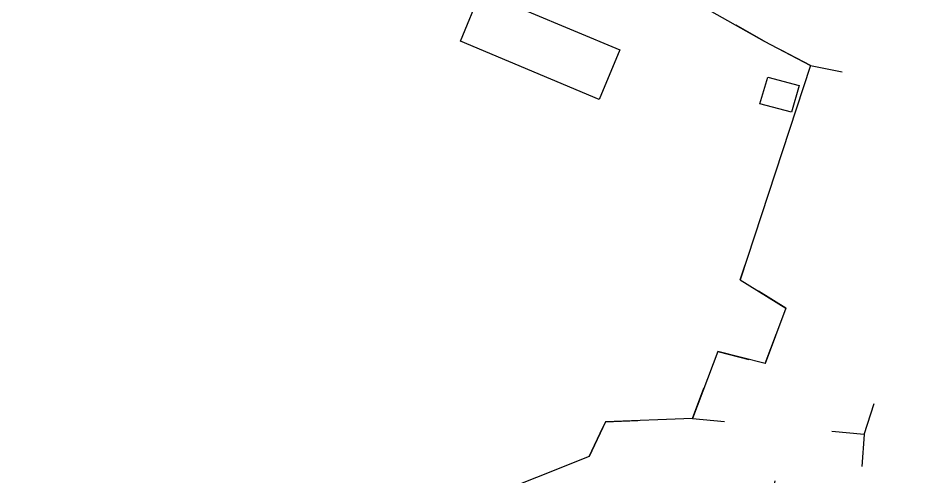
# Model space of a CAD drawing. Extents: x -14.1 to 15.6, y -19 to 8.9.
# Drawn here: x -5.738 to -2.913, y -4.99 to -3.571 of the extents above; entities that cross this region are included whole.
import ezdxf

# ---------------------------------------------------------------- set-up
doc = ezdxf.new("R2010")
doc.units = 0
doc.header["$MEASUREMENT"] = 0
doc.linetypes.add('DOT', pattern=[1, 0, -1])
doc.layers.get('0').update_dxf_attribs({"linetype": 'CONTINUOUS'})

msp = doc.modelspace()

# ---------------------------------------------------------------- linework, layer by layer
at = {"color": 7, "linetype": 'DOT'}
for points in [[(-7.6468, -1.2147), (-7.4498, -0.9497), (-6.9618, -1.6277), (-3.5678, -3.4087), (-2.7878, -3.8177), (-3.2878, -3.7167), (-3.4308, -3.6417), (-4.0238, -3.3067), (-4.0798, -3.2757), (-4.1278, -3.2497), (-4.1848, -3.2187), (-4.5728, -3.0057), (-5.5418, -2.4917), (-6.5918, -1.9387), (-7.1278, -1.6587)], [(-3.2878, -3.7167), (-2.7878, -3.8177), (-2.8468, -4.0017), (-3.1218, -4.8587), (-3.6528, -4.8097), (-3.5748, -4.6017), (-3.4278, -4.6397), (-3.3638, -4.4677), (-3.5048, -4.3807)], [(-2.6318, -4.2537), (-2.7698, -4.5777), (-2.8438, -4.7517), (-2.8568, -4.7817), (-2.8628, -4.7977), (-2.8198, -4.8157), (-2.8368, -4.8727), (-2.8638, -4.9607), (-2.8488, -5.0187), (-2.8468, -5.1417), (-2.9118, -5.3237), (-2.9078, -5.4367), (-2.8688, -5.5127), (-2.8608, -5.6207), (-2.9118, -5.6117), (-3.0158, -5.4377), (-3.0648, -5.3407), (-3.0918, -5.2677), (-3.1518, -5.3017), (-3.1218, -4.8587), (-2.8468, -4.0017)], [(-4.2978, -5.0577), (-3.9718, -4.9277), (-3.9218, -4.8197), (-3.6528, -4.8097), (-3.1218, -4.8587), (-3.1518, -5.3017), (-3.1168, -5.3977), (-3.3148, -5.3757), (-3.2538, -5.2777), (-3.2178, -5.0387), (-3.3978, -5.0027), (-3.4108, -5.0557), (-3.6268, -5.0167), (-3.7108, -5.0397), (-3.7668, -5.0927), (-3.8098, -5.0917), (-3.8218, -5.1527), (-3.8308, -5.1977), (-3.8738, -5.1897)]]:
    msp.add_lwpolyline(points, close=True, dxfattribs=at)
at = {"color": 7, "linetype": 'Continuous'}
msp.add_lwpolyline([(-7.6468, -1.2147), (-7.1278, -1.6587), (-6.5918, -1.9387), (-5.5418, -2.4917), (-4.5728, -3.0057), (-4.1848, -3.2187), (-4.1278, -3.2497), (-4.0798, -3.2757), (-4.0238, -3.3067), (-3.4308, -3.6417), (-3.2878, -3.7167), (-3.5048, -4.3807), (-3.3638, -4.4677), (-3.4278, -4.6397), (-3.5748, -4.6017), (-3.6528, -4.8097), (-3.9218, -4.8197), (-3.9718, -4.9277), (-4.2978, -5.0577)], dxfattribs=at)
msp.add_lwpolyline([(-7.6468, -1.2147), (-7.1278, -1.6587), (-6.5918, -1.9387), (-5.5418, -2.4917), (-4.5728, -3.0057), (-4.1848, -3.2187), (-4.1278, -3.2497), (-4.0798, -3.2757), (-4.0238, -3.3067), (-3.4308, -3.6417), (-3.2878, -3.7167), (-3.5048, -4.3807), (-3.3638, -4.4677), (-3.4278, -4.6397), (-3.5748, -4.6017), (-3.6528, -4.8097), (-3.9218, -4.8197), (-3.9718, -4.9277), (-4.2978, -5.0577)], dxfattribs=at)
at = {"color": 7, "linetype": 'DOT'}
msp.add_lwpolyline([(-2.7878, -3.8177), (-3.5678, -3.4087), (-3.5408, -3.3267), (-3.4358, -3.2377), (-3.2868, -3.3017), (-3.1618, -3.3907), (-2.8708, -3.5097)], dxfattribs=at)
at = {"color": 7, "linetype": 'Continuous'}
for points in [[(-4.3068, -3.4877), (-3.8778, -3.6687), (-3.9408, -3.8227), (-4.3698, -3.6417)], [(-3.4198, -3.7527), (-3.3228, -3.7787), (-3.3468, -3.8617), (-3.4448, -3.8357)]]:
    msp.add_lwpolyline(points, close=True, dxfattribs=at)

doc.saveas('drawing.dxf')
